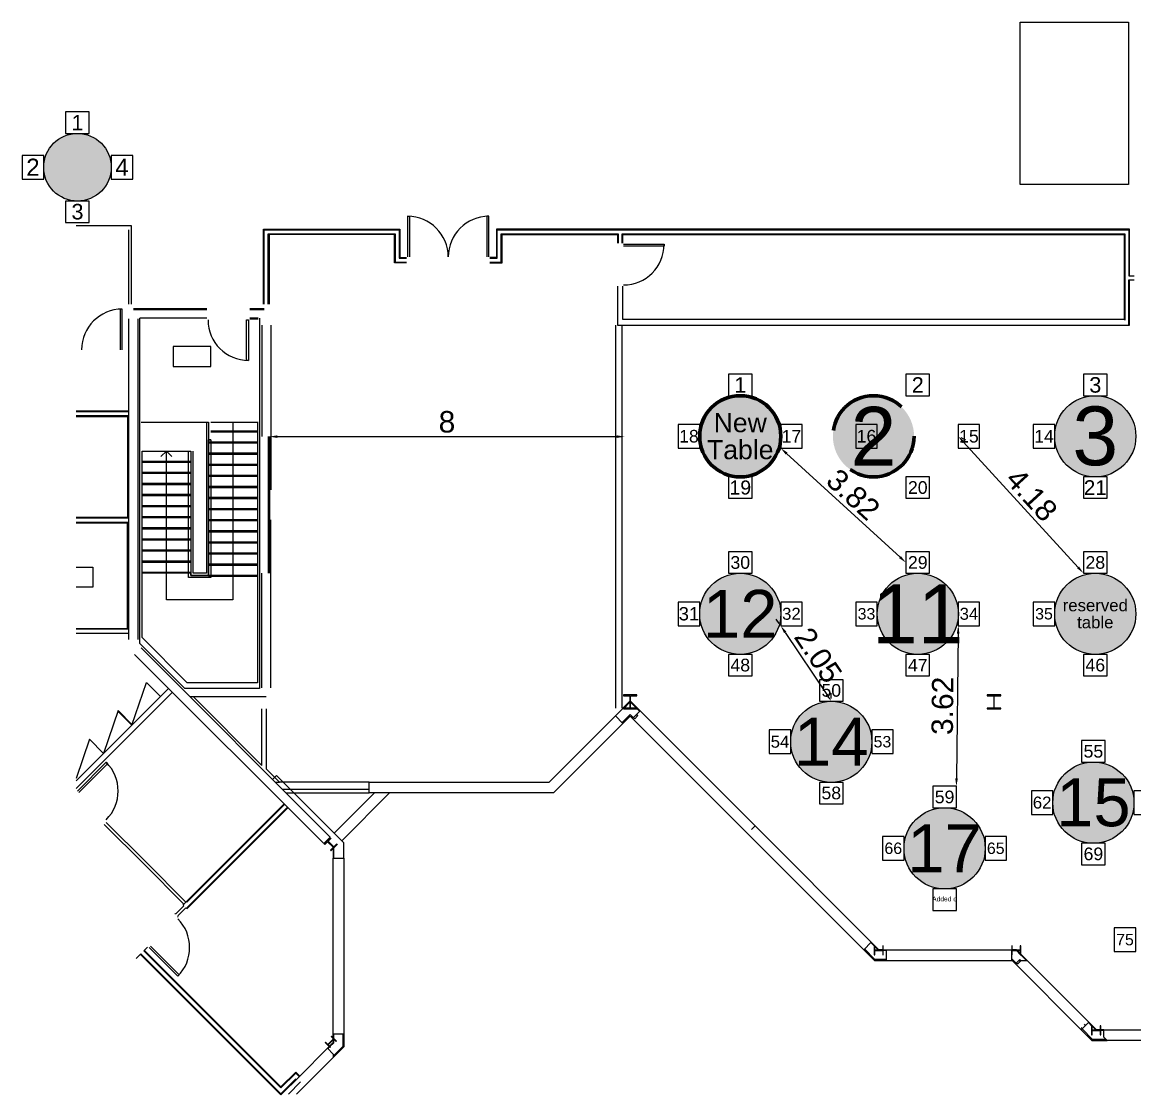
# Model space of a CAD drawing. Header units: metres. Extents: x -13.7 to 31.8, y -8.9 to 15.3.
# Drawn here: x -13.7 to 11.37, y -8.85 to 15.31 of the extents above; entities that cross this region are included whole.
import ezdxf

# ---------------------------------------------------------------- set-up
doc = ezdxf.new("R2010")
doc.units = ezdxf.units.M
doc.header["$MEASUREMENT"] = 0
doc.linetypes.add('USI_Dash', pattern=[3, 2, -1])
for name, color, linetype in [('[labels]', 7, 'Continuous'), ('airwalls', 7, 'Continuous'), ('Layer 1', 7, 'Continuous'), ('text', 7, 'Continuous')]:
    doc.layers.add(name, color=color, linetype=linetype)
doc.styles.add('Arial', font='Arial.ttf')
doc.dimstyles.new('USI', dxfattribs={"dimtxt": 0.483212, "dimasz": 0.18, "dimexe": 0.18, "dimexo": 0.0625, "dimgap": 0.09, "dimtad": 1, "dimtoh": 1, "dimzin": 0, "dimdsep": 46, "dimtxsty": 'Arial', "dimcen": 0.09, "dimclrd": 1, "dimadec": 0, "dimazin": 0, "dimtfac": 1, "dimtdec": 4, "dimtix": 1, "dimtofl": 0, "dimtmove": 0, "dimatfit": 3, "dimfxl": 1, "dimtolj": 1, "dimtzin": 0, "dimarcsym": 1})

# ---------------------------------------------------------------- blocks, each defined once
blk = doc.blocks.new('*D0')
at = {"color": 0, "linetype": 'ByBlock', "lineweight": -2}
for p, q in [((3.392, 5.715), (3.392, 5.715)), ((6.214, 3.138), (6.214, 3.138))]:
    blk.add_line(p, q, dxfattribs=at)
at = {"color": 1, "linetype": 'ByBlock', "lineweight": -2}
blk.add_line((3.525, 5.594), (6.081, 3.259), dxfattribs=at)
at = {"color": 1}
for points in [[(3.392, 5.715), (3.545, 5.616), (3.504, 5.572)], [(6.214, 3.138), (6.06, 3.237), (6.101, 3.281)]]:
    blk.add_solid(points, dxfattribs=at)
at = {"layer": 'DEFPOINTS', "color": 7}
for p in [(3.392, 5.715), (3.392, 5.715), (6.214, 3.138)]:
    blk.add_point(p, dxfattribs=at)
at = {"color": 18, "true_color": 0x000000, "insert": (5.026, 4.671), "char_height": 0.4832, "attachment_point": 5, "rotation": 317.5927, "style": 'Arial'}
blk.add_mtext('\\A1;3.82', dxfattribs=at)
blk = doc.blocks.new('*D1')
at = {"color": 0, "linetype": 'ByBlock', "lineweight": -2}
for p, q in [((7.448, 5.954), (7.553, 5.902)), ((10.214, 2.897), (10.214, 2.897))]:
    blk.add_line(p, q, dxfattribs=at)
at = {"color": 1, "linetype": 'ByBlock', "lineweight": -2}
blk.add_line((7.513, 5.849), (10.092, 3.029), dxfattribs=at)
at = {"color": 1}
for points in [[(7.392, 5.982), (7.535, 5.87), (7.491, 5.829)], [(10.214, 2.897), (10.07, 3.009), (10.114, 3.05)]]:
    blk.add_solid(points, dxfattribs=at)
at = {"layer": 'DEFPOINTS', "color": 7}
for p in [(7.392, 5.982), (7.392, 5.982), (10.214, 2.897)]:
    blk.add_point(p, dxfattribs=at)
at = {"color": 18, "true_color": 0x000000, "insert": (9.047, 4.663), "char_height": 0.4832, "attachment_point": 5, "rotation": 312.4441, "style": 'Arial'}
blk.add_mtext('\\A1;4.18', dxfattribs=at)
blk = doc.blocks.new('*D6')
at = {"color": 0, "linetype": 'ByBlock', "lineweight": -2}
for p, q in [((3.357, 1.768), (3.292, 1.865)), ((4.531, 0.077), (4.531, 0.195))]:
    blk.add_line(p, q, dxfattribs=at)
at = {"color": 1, "linetype": 'ByBlock', "lineweight": -2}
blk.add_line((3.492, 1.566), (4.431, 0.164), dxfattribs=at)
at = {"color": 1}
for points in [[(3.392, 1.716), (3.517, 1.583), (3.467, 1.549)], [(4.531, 0.015), (4.406, 0.148), (4.456, 0.181)]]:
    blk.add_solid(points, dxfattribs=at)
at = {"layer": 'DEFPOINTS', "color": 7}
for p in [(3.392, 1.716), (3.392, 1.716), (4.531, 0.015)]:
    blk.add_point(p, dxfattribs=at)
at = {"color": 18, "true_color": 0x000000, "insert": (4.237, 1.05), "char_height": 0.4832, "attachment_point": 5, "rotation": 303.8313, "style": 'Arial'}
blk.add_mtext('\\A1;2.05', dxfattribs=at)
blk = doc.blocks.new('*D7')
at = {"color": 1, "linetype": 'ByBlock', "lineweight": -2}
blk.add_line((7.39, 1.536), (7.353, -1.723), dxfattribs=at)
at = {"color": 0, "linetype": 'ByBlock', "lineweight": -2}
for p, q in [((7.392, 1.653), (7.392, 1.535)), ((7.351, -1.903), (7.351, -1.903))]:
    blk.add_line(p, q, dxfattribs=at)
at = {"color": 1}
for points in [[(7.392, 1.715), (7.42, 1.535), (7.36, 1.536)], [(7.351, -1.903), (7.323, -1.723), (7.383, -1.723)]]:
    blk.add_solid(points, dxfattribs=at)
at = {"layer": 'DEFPOINTS', "color": 7}
for p in [(7.392, 1.715), (7.392, 1.715), (7.351, -1.903)]:
    blk.add_point(p, dxfattribs=at)
at = {"color": 18, "true_color": 0x000000, "insert": (7.04, -0.09), "char_height": 0.4832, "attachment_point": 5, "rotation": 89.3588, "style": 'Arial'}
blk.add_mtext('\\A1;3.62', dxfattribs=at)
blk = doc.blocks.new('*D11')
at = {"color": 0, "linetype": 'ByBlock', "lineweight": -2}
for p, q in [((-8.128, 5.9743), (-8.128, 5.9743)), ((-0.128, 5.9743), (-0.128, 5.9743))]:
    blk.add_line(p, q, dxfattribs=at)
at = {"color": 1, "linetype": 'ByBlock', "lineweight": -2}
blk.add_line((-7.948, 5.9743), (-0.308, 5.9743), dxfattribs=at)
at = {"color": 1}
for points in [[(-8.128, 5.9743), (-7.948, 6.0043), (-7.948, 5.9443)], [(-0.128, 5.9743), (-0.308, 5.9443), (-0.308, 6.0043)]]:
    blk.add_solid(points, dxfattribs=at)
at = {"layer": 'DEFPOINTS', "color": 7}
for p in [(-8.128, 5.9743), (-8.128, 5.9743), (-0.128, 5.9743)]:
    blk.add_point(p, dxfattribs=at)
at = {"color": 18, "true_color": 0x000000, "insert": (-4.128, 6.305906), "char_height": 0.483212, "attachment_point": 5, "style": 'Arial'}
blk.add_mtext('\\A1;8', dxfattribs=at)

msp = doc.modelspace()

# ---------------------------------------------------------------- hatches: boundary and pattern name
at = {"layer": 'Layer 1', "lineweight": 0, "true_color": 0xd5a6bd, "transparency": 33554687}
h = msp.add_hatch(color=9, dxfattribs=at)
edge = h.paths.add_edge_path(flags=0)
edge.add_ellipse((-12.4539, 12.0435), major_axis=(0.762, 0), ratio=1, start_angle=0.00573, end_angle=360, ccw=False)
edge.add_line((-11.6919, 12.0434), (-11.6919, 12.0435))
at = {"layer": 'Layer 1', "lineweight": 0, "transparency": 33554687}
h = msp.add_hatch(color=1, dxfattribs=at)
edge = h.paths.add_edge_path(flags=0)
edge.add_ellipse((2.4804, 5.9822), major_axis=(0, -0.9144), ratio=1, start_angle=0.00573, end_angle=360, ccw=False)
edge.add_line((2.4803, 5.0678), (2.4804, 5.0678))
at = {"layer": 'Layer 1', "lineweight": 0, "true_color": 0xffe599, "transparency": 33554687}
h = msp.add_hatch(color=41, dxfattribs=at)
edge = h.paths.add_edge_path(flags=0)
edge.add_ellipse((5.4825, 5.9822), major_axis=(0.9144, 0), ratio=1, start_angle=0.00573, end_angle=360, ccw=False)
edge.add_line((6.3969, 5.9821), (6.3969, 5.9822))
h = msp.add_hatch(color=41, dxfattribs=at)
edge = h.paths.add_edge_path(flags=0)
edge.add_ellipse((10.4804, 5.9822), major_axis=(0.9144, 0), ratio=1, start_angle=0.00573, end_angle=360, ccw=False)
edge.add_line((11.3948, 5.9821), (11.3948, 5.9822))
h = msp.add_hatch(color=41, dxfattribs=at)
edge = h.paths.add_edge_path(flags=0)
edge.add_ellipse((2.4804, 1.9822), major_axis=(0.9144, 0), ratio=1, start_angle=0.00573, end_angle=360, ccw=False)
edge.add_line((3.3948, 1.9821), (3.3948, 1.9822))
h = msp.add_hatch(color=41, dxfattribs=at)
edge = h.paths.add_edge_path(flags=0)
edge.add_ellipse((6.4804, 1.9822), major_axis=(0.9144, 0), ratio=1, start_angle=0.00573, end_angle=360, ccw=False)
edge.add_line((7.3948, 1.9821), (7.3948, 1.9822))
at = {"layer": 'Layer 1', "lineweight": 0, "transparency": 33554687}
h = msp.add_hatch(color=1, dxfattribs=at)
edge = h.paths.add_edge_path(flags=0)
edge.add_ellipse((10.4803, 1.9822), major_axis=(0.9144, 0), ratio=1, start_angle=0.00573, end_angle=360, ccw=False)
edge.add_line((11.3947, 1.9821), (11.3947, 1.9822))
at = {"layer": 'Layer 1', "lineweight": 0, "true_color": 0xffe599, "transparency": 33554687}
h = msp.add_hatch(color=41, dxfattribs=at)
edge = h.paths.add_edge_path(flags=0)
edge.add_ellipse((4.5314, -0.8995), major_axis=(0.9144, 0), ratio=1, start_angle=0.00573, end_angle=360, ccw=False)
edge.add_line((5.4458, -0.8996), (5.4458, -0.8995))
h = msp.add_hatch(color=41, dxfattribs=at)
edge = h.paths.add_edge_path(flags=0)
edge.add_ellipse((10.4376, -2.2713), major_axis=(0.9144, 0), ratio=1, start_angle=0.00573, end_angle=360, ccw=False)
edge.add_line((11.352, -2.2714), (11.352, -2.2713))
h = msp.add_hatch(color=41, dxfattribs=at)
edge = h.paths.add_edge_path(flags=0)
edge.add_ellipse((7.0844, -3.3001), major_axis=(0.9144, 0), ratio=1, start_angle=0.00573, end_angle=360, ccw=False)
edge.add_line((7.9988, -3.3002), (7.9988, -3.3001))

# ---------------------------------------------------------------- linework, layer by layer
at = {"layer": 'airwalls', "color": 18, "lineweight": 25, "true_color": 0x000000}
for points in [[(-5.015, 10.9392), (-5.015, 10.0242)], [(-5.015, 10.9392), (-4.97, 10.9392), (-4.97, 10.0242)], [(-3.185, 10.0242), (-3.185, 10.9392), (-3.23, 10.9392), (-3.23, 10.0242)], [(-11.24, 8.956), (-11.24, 10.72), (-12.4844, 10.72)], [(-11.3045, 10.6335), (-11.3045, 8.956)], [(-8.262, 8.956), (-8.262, 10.652), (-5.188, 10.652), (-5.188, 10.0115), (-5.04, 10.0115)], [(-8.246, 8.956), (-8.246, 10.636), (-5.204, 10.636), (-5.204, 9.9955), (-5.04, 9.9955)], [(-8.154, 8.956), (-8.154, 10.544), (-5.296, 10.544), (-5.296, 9.9035), (-5.04, 9.9035)], [(11.252, 9.6118), (11.252, 10.652), (-3.012, 10.652), (-3.012, 10.0115), (-3.16, 10.0115)], [(-3.16, 9.9955), (-2.996, 9.9955), (-2.996, 10.636), (11.236, 10.636), (11.236, 9.5958), (11.36, 9.5958)], [(-3.16, 9.9035), (-2.904, 9.9035), (-2.904, 10.544), (-0.271, 10.544), (-0.271, 10.332)], [(-0.179, 10.332), (-0.179, 10.544), (11.144, 10.544), (11.144, 8.596), (11.144, 8.6975)], [(-5.04, 9.8875), (-5.312, 9.8875), (-5.312, 10.528), (-8.138, 10.528), (-8.138, 8.956)], [(-3.16, 9.8875), (-2.888, 9.8875), (-2.888, 10.528), (-0.287, 10.528), (-0.287, 10.332)], [(-0.163, 10.332), (-0.163, 10.528), (11.128, 10.528), (11.128, 8.612)], [(-0.1503, 10.307), (0.7647, 10.307), (0.7647, 10.262), (-0.1503, 10.262)], [(-0.287, 9.367), (-0.287, 8.4879), (11.252, 8.4879), (11.252, 9.4877)], [(11.128, 8.6975), (11.128, 8.612), (-0.163, 8.612), (-0.163, 9.367)], [(11.236, 8.6974), (11.236, 8.5039), (11.236, 9.5037), (11.36, 9.5037)], [(-11.492, 8.8477), (-11.492, 7.9327)], [(-11.447, 7.9327), (-11.447, 8.8477)], [(-11.1945, 8.859), (-9.5374, 8.859)], [(-11.1945, 8.84), (-9.5375, 8.84)], [(-8.5725, 8.859), (-8.246, 8.859)], [(-8.5725, 8.84), (-8.246, 8.84)], [(-11.3045, 8.631), (-11.3045, 1.402)], [(-11.0955, 8.631), (-11.0955, 1.402)], [(-8.35, 8.644), (-8.35, 0.3), (-10.0379, 0.3), (-11.05, 1.3121), (-11.05, 8.644)], [(-11.0475, 8.65), (-9.5375, 8.65)], [(-8.5725, 8.65), (-8.382, 8.65)], [(-8.5725, 8.631), (-8.382, 8.631)], [(11.252, 8.488), (11.252, 8.6975)], [(-8.3025, 8.4858), (-8.3025, 5.9743)], [(-8.0975, 8.4858), (-8.0975, 4.7743)], [(-0.3257, -0.139), (-0.3257, 8.4875)], [(-0.1803, -0.139), (-0.1803, 8.4875)], [(-12.4844, 6.558), (-11.3045, 6.558)], [(-11.3045, 6.5508), (-12.4844, 6.5508)], [(-11.3045, 6.5348), (-12.4844, 6.5348)], [(-11.327, 6.5508), (-11.327, 6.558)], [(-11.3045, 6.4428), (-12.4844, 6.4428)], [(-12.4844, 6.4268), (-11.327, 6.4268), (-11.327, 6.4428)], [(-11.327, 6.4268), (-11.327, 4.1513)], [(-11.314, 4.1353), (-11.314, 6.4428)], [(-11.018, 6.3), (-9.4996, 6.3)], [(-8.95, 6.3), (-8.95, 6.1), (-8.95, 5.85), (-8.95, 5.6), (-8.95, 5.35), (-8.95, 5.1), (-8.95, 4.85), (-8.95, 4.6), (-8.95, 4.35), (-8.95, 4.1), (-8.95, 3.85), (-8.95, 3.6), (-8.95, 3.35), (-8.95, 3.1), (-8.95, 2.85), (-8.95, 2.3), (-10.45, 2.3), (-10.45, 2.9), (-10.45, 3.15), (-10.45, 3.4), (-10.45, 3.65), (-10.45, 3.9), (-10.45, 4.15), (-10.45, 4.4), (-10.45, 4.65), (-10.45, 4.9), (-10.45, 5.15), (-10.45, 5.4), (-10.45, 5.65)], [(-9.55, 6.3), (-9.55, 2.9)], [(-9.5, 6.3), (-9.5, 6.1), (-9.5, 5.85)], [(-9.4496, 6.3), (-8.382, 6.3)], [(-8.4, 6.3), (-8.4, 6.1), (-9.4496, 6.1)], [(-8.4, 6.1), (-8.4, 5.85), (-9.5, 5.85), (-9.5, 5.6), (-9.5, 5.35), (-9.5, 5.1), (-9.5, 4.85), (-9.5, 4.6), (-9.5, 4.35), (-9.5, 4.1), (-9.5, 3.85), (-9.5, 3.6), (-9.5, 3.35), (-9.5, 3.1), (-9.5, 2.9), (-9.5, 2.85)], [(-8.4, 6.075), (-9.4496, 6.075)], [(-9.4496, 5.8989), (-9.4996, 5.8989), (-9.4496, 5.8989), (-9.4496, 2.85), (-9.4496, 2.7996), (-9.5746, 2.7996), (-9.8254, 2.7996), (-9.9504, 2.7996), (-9.9504, 2.9246), (-9.9504, 5.65), (-9.9004, 5.65), (-9.9004, 2.9246), (-9.9004, 2.8496), (-9.8254, 2.8496), (-9.5746, 2.8496), (-9.4996, 2.8496), (-9.4996, 2.85), (-9.4996, 5.8989)], [(-8.4, 5.85), (-8.4, 5.6), (-9.5, 5.6)], [(-8.4, 5.825), (-9.5, 5.825)], [(-8.16, 5.9743), (-8.16, 2.9)], [(-8.141, 5.9743), (-8.141, 2.9)], [(-8.128, 5.9743), (-8.128, 2.9)], [(-11, 5.4), (-11, 5.65), (-9.9, 5.65)], [(-10.325, 5.525), (-10.45, 5.65), (-10.575, 5.525)], [(-9.85, 2.9), (-9.85, 5.65)], [(-8.4, 5.6), (-8.4, 5.35), (-9.5, 5.35)], [(-8.4, 5.575), (-9.5, 5.575)], [(-11, 5.425), (-9.9, 5.425)], [(-11, 5.15), (-11, 5.4), (-9.9, 5.4)], [(-8.4, 5.35), (-8.4, 5.1), (-9.5, 5.1)], [(-8.4, 5.325), (-9.5, 5.325)], [(-11, 5.175), (-9.9, 5.175)], [(-11, 4.9), (-11, 5.15), (-9.9, 5.15)], [(-8.4, 5.1), (-8.4, 4.85), (-9.5, 4.85)], [(-8.4, 5.075), (-9.5, 5.075)], [(-11, 4.925), (-9.9, 4.925)], [(-11, 4.65), (-11, 4.9), (-9.9, 4.9)], [(-8.4, 4.85), (-8.4, 4.6), (-9.5, 4.6)], [(-8.4, 4.825), (-9.5, 4.825)], [(-11, 4.675), (-9.9, 4.675)], [(-11, 4.4), (-11, 4.65), (-9.9, 4.65)], [(-8.4, 4.6), (-8.4, 4.35), (-9.5, 4.35)], [(-8.4, 4.575), (-9.5, 4.575)], [(-11, 4.425), (-9.9, 4.425)], [(-11, 4.15), (-11, 4.4), (-9.9, 4.4)], [(-8.4, 4.35), (-8.4, 4.1), (-9.5, 4.1)], [(-8.4, 4.325), (-9.5, 4.325)], [(-11.327, 4.1352), (-11.327, 4.1512), (-12.4844, 4.1512)], [(-11.3045, 4.1352), (-12.4844, 4.1352)], [(-11.3045, 4.0432), (-12.4844, 4.0432)], [(-12.4844, 1.6512), (-11.327, 1.6512), (-11.327, 4.0272), (-11.327, 4.0432)], [(-11.327, 4.0272), (-12.4844, 4.0272)], [(-11.314, 1.6352), (-11.314, 4.0432)], [(-11, 4.175), (-9.9, 4.175)], [(-11, 3.9), (-11, 4.15), (-9.9, 4.15)], [(-8.4, 4.1), (-8.4, 3.85), (-9.5, 3.85)], [(-8.4, 4.075), (-9.5, 4.075)], [(-8.0975, 0.3135), (-8.0975, 4.1)], [(-11, 3.925), (-9.9, 3.925)], [(-11, 3.65), (-11, 3.9), (-9.9, 3.9)], [(-8.4, 3.85), (-8.4, 3.6), (-9.5, 3.6)], [(-8.4, 3.825), (-9.5, 3.825)], [(-11, 3.675), (-9.9, 3.675)], [(-11, 3.4), (-11, 3.65), (-9.9, 3.65)], [(-8.4, 3.6), (-8.4, 3.35), (-9.5, 3.35)], [(-8.4, 3.575), (-9.5, 3.575)], [(-11, 3.425), (-9.9, 3.425)], [(-11, 3.15), (-11, 3.4), (-9.9, 3.4)], [(-8.4, 3.35), (-8.4, 3.1), (-9.5, 3.1)], [(-8.4, 3.325), (-9.5, 3.325)], [(-12.4844, 3.032), (-12.1094, 3.032), (-12.1094, 2.582), (-12.4844, 2.582)], [(-11, 3.175), (-9.9, 3.175)], [(-8.4, 3.1), (-8.4, 2.85), (-9.5, 2.85), (-9.9, 2.85), (-9.9, 2.9)], [(-8.4, 3.075), (-9.5, 3.075)], [(-11, 2.925), (-9.9, 2.925)], [(-8.4, 2.85), (-8.4, 2.8475), (-8.4, 0.432), (-9.9832, 0.432), (-11, 1.4488), (-11, 2.6525), (-11, 2.9)], [(-9.55, 2.9), (-9.85, 2.9)], [(-8.4, 2.825), (-9.5, 2.825)], [(-8.3025, 0.3135), (-8.3025, 2.9)], [(-11.3045, 1.6352), (-12.4844, 1.6352)], [(-11.3045, 1.5432), (-12.4844, 1.5432)], [(-11.1664, 1.0686), (-6.9047, -3.1931), (-6.7569, -3.0453), (-11.0186, 1.2164)], [(-12.4844, -1.78), (-10.4011, 0.3033)], [(-11.5482, -0.2074), (-11.23, -0.5256), (-10.9012, 0.4396), (-10.583, 0.1214)], [(-10.3134, 0.2156), (-12.4844, -1.9554)], [(-8.2054, 0.11), (-9.9122, 0.11)], [(-9.8429, 0.11), (-8.301, -1.4319), (-8.301, -0.156)], [(-0.0054, 0.0124), (-0.3325, -0.3147), (-0.1621, -0.4851), (0.0003, -0.3227), (0.0538, -0.3761), (5.2623, -5.5847)], [(0.0538, -0.3762), (0.2242, -0.2058), (0.0055, 0.0129)], [(-11.2194, -0.515), (-11.5376, -0.1968), (-11.8664, -1.162)], [(-7.9932, -1.809), (-7.9013, -1.809), (-8.193, -1.5173), (-8.193, -0.156)], [(-0.1384, -0.139), (-0.0054, -0.006)], [(0.1391, -0.139), (0.0055, -0.0054)], [(0.215, -0.215), (0.1525, -0.1525)], [(0.2242, -0.2058), (2.815, -2.7966)], [(-5.8778, -1.809), (-1.8268, -1.809), (-0.3326, -0.3147)], [(-0.1622, -0.4851), (-1.727, -2.05), (-5.8778, -2.05)], [(-0.1798, -0.4675), (0.0003, -0.2874), (0.0714, -0.3585)], [(-12.1846, -0.8438), (-11.8664, -1.162), (-12.1846, -0.8438), (-12.4844, -1.7239)], [(-12.4539, -2.0086), (-11.8069, -1.3616), (-11.7751, -1.3934), (-12.4221, -2.0404)], [(-6.4502, -3.5188), (-6.4502, -3.1774), (-7.9693, -1.6583), (-8.0566, -1.7456)], [(-7.7522, -2.05), (-5.8778, -2.05), (-5.8778, -1.809), (-7.9013, -1.809)], [(-5.8778, -1.974), (-7.8282, -1.974)], [(-6.6692, -2.9583), (-5.7609, -2.05)], [(-5.42, -2.05), (-6.4988, -3.1288)], [(-7.7999, -2.2979), (-10.0789, -4.5769)], [(-10.0025, -4.5005), (-9.9912, -4.5118), (-7.7885, -2.3092)], [(-10.0025, -4.6533), (-7.7235, -2.3743)], [(-7.7122, -2.3856), (-9.9912, -4.6646)], [(-11.8071, -2.7158), (-10.9098, -3.6131), (-10.0125, -4.5104)], [(-11.8523, -2.7611), (-10.955, -3.6584), (-10.0577, -4.5557)], [(2.7373, -2.8743), (2.815, -2.7966), (5.4327, -5.4143), (5.2623, -5.5847), (5.5056, -5.828), (5.775, -5.828), (5.775, -5.587)], [(-6.7498, -3.0566), (-6.8944, -3.2012), (-6.8821, -3.2135), (-6.8129, -3.1443), (-6.6847, -3.2724), (-6.754, -3.3416), (-6.7417, -3.3539), (-6.5971, -3.2093)], [(-6.84, -3.1284), (-6.8308, -3.1376)], [(-6.8216, -3.1284), (-6.8308, -3.1192)], [(-6.8185, -3.1499), (-6.6912, -3.2772), (-6.6912, -3.2789)], [(-6.6094, -3.197), (-6.6776, -3.2652), (-6.8057, -3.1371), (-6.7375, -3.0689)], [(-6.6912, -3.3035), (-6.6912, -3.5188), (-6.4502, -3.5188), (-6.4502, -7.4889), (-6.6912, -7.4889), (-6.6912, -3.5188)], [(-6.6782, -3.5188), (-6.6782, -3.2905)], [(-10.2376, -4.7781), (-10.0576, -4.5981)], [(-10.1924, -4.8234), (-10.0124, -4.6434)], [(-10.0676, -4.5882), (-10.0563, -4.5769), (-10.0676, -4.5656)], [(-10.262, -4.7827), (-10.2475, -4.7682)], [(-10.197, -4.8477), (-10.1825, -4.8332)], [(-10.8414, -5.5327), (-10.1944, -6.1797), (-10.1626, -6.1479), (-10.8096, -5.5009)], [(5.4985, -5.4985), (5.4985, -5.7015), (5.5095, -5.7015), (5.5095, -5.6036), (5.6905, -5.6036), (5.6905, -5.7015), (5.7015, -5.7015), (5.7015, -5.4985), (5.6905, -5.4985), (5.6905, -5.5964), (5.5095, -5.5964), (5.5095, -5.4985), (5.4985, -5.4985), (5.4235, -5.4235)], [(5.6905, -5.587), (5.6054, -5.587), (5.4327, -5.4143)], [(5.5964, -5.5964), (5.5095, -5.5095)], [(8.8015, -5.7015), (8.8015, -5.4985), (8.7905, -5.4985), (8.7905, -5.5964), (8.6095, -5.5964), (8.6095, -5.4985), (8.5985, -5.4985), (8.5985, -5.7015), (8.6095, -5.7015), (8.6095, -5.6036), (8.7905, -5.6036), (8.7905, -5.7015), (8.8015, -5.7015), (8.928, -5.828)], [(-11.1294, -5.7802), (-11.0232, -5.674), (-7.8688, -8.8284), (-7.5343, -8.494), (-7.523, -8.5053)], [(-10.9355, -5.6089), (-7.8688, -8.6756), (-7.5344, -8.3412), (-7.4467, -8.4289), (-7.8688, -8.851), (-11.0232, -5.6966)], [(-10.8794, -5.5301), (-10.9582, -5.6089), (-7.8689, -8.6983), (-7.5344, -8.3639), (-7.458, -8.4402)], [(5.775, -5.803), (5.5159, -5.803), (5.28, -5.5671)], [(5.7015, -5.587), (5.775, -5.587), (8.591, -5.587), (8.591, -5.828), (8.6056, -5.828), (8.6802, -5.9026), (8.7548, -5.828), (8.9464, -5.828)], [(5.775, -5.6), (5.7015, -5.6)], [(8.7148, -5.5964), (8.7054, -5.587), (8.6095, -5.587)], [(8.7036, -5.6036), (8.7905, -5.6905)], [(8.7905, -5.6721), (8.722, -5.6036)], [(8.8015, -5.6831), (8.9464, -5.828), (10.3355, -7.2171), (10.1651, -7.3876), (10.4056, -7.628), (10.7464, -7.628), (10.675, -7.5566), (10.675, -7.387), (13.925, -7.387)], [(5.775, -5.828), (8.591, -5.828)], [(8.6979, -5.885), (8.6159, -5.803), (8.591, -5.803)], [(8.6802, -5.9026), (10.1651, -7.3875)], [(10.1651, -7.3338), (10.192, -7.3607), (10.2627, -7.29), (10.2358, -7.2631)], [(10.3985, -7.2985), (10.3985, -7.5015), (10.4095, -7.5015), (10.4095, -7.4036), (10.5905, -7.4036), (10.5905, -7.5015), (10.6015, -7.5015), (10.6015, -7.2985), (10.5905, -7.2985), (10.5905, -7.3963), (10.4095, -7.3963), (10.4095, -7.2985), (10.3985, -7.2985), (10.3263, -7.2263)], [(10.5905, -7.387), (10.5053, -7.387), (10.3355, -7.2172)], [(-6.4502, -7.4889), (-6.4502, -7.7732), (-6.6912, -8.0142), (-7.5169, -8.8399)], [(-6.6912, -7.5714), (-6.6912, -7.4889)], [(-6.4752, -7.4889), (-6.4752, -7.7629), (-6.6912, -7.9789)], [(-6.6782, -7.5844), (-6.6782, -7.4889)], [(10.7214, -7.603), (10.4697, -7.603), (10.4159, -7.603), (10.1828, -7.3699)], [(10.4964, -7.3964), (10.4095, -7.3095)], [(10.675, -7.387), (10.6015, -7.387)], [(10.675, -7.4), (10.6015, -7.4)], [(-6.7824, -7.7646), (-6.8217, -7.8039), (-6.6912, -7.9344), (-6.6912, -8.0143)], [(-6.6912, -7.6099), (-6.6912, -7.6734), (-6.7751, -7.7573)], [(-6.7659, -7.7665), (-6.6782, -7.6787), (-6.6782, -7.5986)], [(-6.6912, -7.6011), (-6.6912, -7.5859)], [(13.8536, -7.628), (10.7464, -7.628)], [(-7.4467, -8.4289), (-6.8217, -7.8039)], [(-6.8125, -7.813), (-6.7732, -7.7737)], [(-7.7028, -8.8399), (-7.4265, -8.5636)]]:
    msp.add_lwpolyline(points, dxfattribs=at)
for points in [[(-8.5975, 8.6053), (-8.5975, 7.6903), (-8.6425, 7.6903), (-8.6425, 8.6053)], [(-9.9, 2.9), (-11, 2.9), (-11, 3.15), (-9.9, 3.15)], [(0.1525, -0.156), (0.1525, -0.139), (0.0054, -0.139), (0.0055, 0.139), (0.1525, 0.139), (0.1525, 0.156), (-0.1525, 0.156), (-0.1525, 0.139), (-0.0054, 0.139), (-0.0055, -0.139), (-0.1525, -0.139), (-0.1525, -0.156)], [(8.3525, -0.156), (8.3525, -0.139), (8.2054, -0.139), (8.2054, 0.139), (8.3525, 0.139), (8.3525, 0.156), (8.0475, 0.156), (8.0475, 0.139), (8.1945, 0.139), (8.1945, -0.139), (8.0475, -0.139), (8.0475, -0.156)], [(0.1026, -0.3811), (0.1733, -0.3104), (0.1464, -0.2835), (0.0757, -0.3542)], [(8.734, -5.9027), (8.8047, -5.832), (8.7778, -5.8051), (8.7071, -5.8758)], [(-6.7579, -7.7889), (-6.7507, -7.7817), (-6.8069, -7.7256), (-6.6791, -7.5978), (-6.623, -7.654), (-6.6158, -7.6468), (-6.7325, -7.5301), (-6.7397, -7.5373), (-6.6835, -7.5934), (-6.8113, -7.7212), (-6.8674, -7.665), (-6.8746, -7.6722)]]:
    msp.add_lwpolyline(points, close=True, dxfattribs=at)
for centre, start, end in [((-5.015, 10.0242), 0, 90), ((-3.185, 10.0242), 90, 180), ((-0.1503, 10.307), -90, 0), ((-11.447, 7.9327), 90, -180), ((-8.5975, 8.6053), 180, -90), ((-12.4539, -2.0086), -45, 45), ((-10.8414, -5.5327), -45, 45)]:
    msp.add_arc(centre, 0.915, start, end, dxfattribs=at)
at = {"layer": 'Layer 1', "color": 18, "lineweight": 25, "true_color": 0x000000}
for points in [[(8.7907, 15.3096), (11.2291, 15.3096), (11.2291, 11.652), (8.7907, 11.652)], [(-12.7206, 13.2881), (-12.7206, 12.8055), (-12.1872, 12.8055), (-12.1872, 13.2881)], [(-13.6985, 11.7768), (-13.2159, 11.7768), (-13.2159, 12.3102), (-13.6985, 12.3102)], [(-11.6919, 11.7768), (-11.2093, 11.7768), (-11.2093, 12.3102), (-11.6919, 12.3102)], [(-12.7206, 11.2815), (-12.7206, 10.7989), (-12.1872, 10.7989), (-12.1872, 11.2815)], [(2.747, 6.8965), (2.747, 7.3791), (2.2136, 7.3791), (2.2136, 6.8965)], [(6.7471, 6.8966), (6.7471, 7.3792), (6.2137, 7.3792), (6.2137, 6.8966)], [(10.2137, 7.3792), (10.2137, 6.8966), (10.7471, 6.8966), (10.7471, 7.3792)], [(1.0834, 5.7154), (1.566, 5.7154), (1.566, 6.2488), (1.0834, 6.2488)], [(3.8742, 6.2488), (3.3916, 6.2488), (3.3916, 5.7154), (3.8742, 5.7154)], [(5.0833, 5.7155), (5.5659, 5.7155), (5.5659, 6.2489), (5.0833, 6.2489)], [(7.8743, 6.2489), (7.3917, 6.2489), (7.3917, 5.7155), (7.8743, 5.7155)], [(9.0834, 5.7154), (9.566, 5.7154), (9.566, 6.2488), (9.0834, 6.2488)], [(2.7471, 4.5853), (2.7471, 5.0679), (2.2137, 5.0679), (2.2137, 4.5853)], [(6.747, 4.5851), (6.747, 5.0677), (6.2136, 5.0677), (6.2136, 4.5851)], [(10.7471, 4.5852), (10.7471, 5.0678), (10.2137, 5.0678), (10.2137, 4.5852)], [(2.2137, 3.3792), (2.2137, 2.8966), (2.7471, 2.8966), (2.7471, 3.3792)], [(6.2136, 3.3792), (6.2136, 2.8966), (6.747, 2.8966), (6.747, 3.3792)], [(10.2136, 3.3792), (10.2136, 2.8966), (10.747, 2.8966), (10.747, 3.3792)], [(1.0834, 1.7155), (1.566, 1.7155), (1.566, 2.2489), (1.0834, 2.2489)], [(3.8742, 2.2489), (3.3916, 2.2489), (3.3916, 1.7155), (3.8742, 1.7155)], [(5.0833, 1.7155), (5.5659, 1.7155), (5.5659, 2.2489), (5.0833, 2.2489)], [(7.8742, 2.2489), (7.3916, 2.2489), (7.3916, 1.7155), (7.8742, 1.7155)], [(9.0833, 1.7155), (9.5659, 1.7155), (9.5659, 2.2489), (9.0833, 2.2489)], [(2.7471, 0.5852), (2.7471, 1.0678), (2.2137, 1.0678), (2.2137, 0.5852)], [(6.747, 0.5852), (6.747, 1.0678), (6.2136, 1.0678), (6.2136, 0.5852)], [(10.747, 0.5852), (10.747, 1.0678), (10.2136, 1.0678), (10.2136, 0.5852)], [(4.2647, 0.4975), (4.2647, 0.0149), (4.7981, 0.0149), (4.7981, 0.4975)], [(3.1344, -1.1662), (3.617, -1.1662), (3.617, -0.6328), (3.1344, -0.6328)], [(5.9253, -0.6328), (5.4427, -0.6328), (5.4427, -1.1662), (5.9253, -1.1662)], [(10.1709, -0.8743), (10.1709, -1.3569), (10.7043, -1.3569), (10.7043, -0.8743)], [(4.7981, -2.2965), (4.7981, -1.8139), (4.2647, -1.8139), (4.2647, -2.2965)], [(6.8177, -1.9031), (6.8177, -2.3857), (7.3511, -2.3857), (7.3511, -1.9031)], [(9.0407, -2.538), (9.5233, -2.538), (9.5233, -2.0046), (9.0407, -2.0046)], [(11.8315, -2.0046), (11.3489, -2.0046), (11.3489, -2.538), (11.8315, -2.538)], [(5.6874, -3.5668), (6.17, -3.5668), (6.17, -3.0334), (5.6874, -3.0334)], [(8.4783, -3.0334), (7.9957, -3.0334), (7.9957, -3.5668), (8.4783, -3.5668)], [(10.7043, -3.6683), (10.7043, -3.1857), (10.1709, -3.1857), (10.1709, -3.6683)], [(7.3511, -4.6971), (7.3511, -4.2145), (6.8177, -4.2145), (6.8177, -4.6971)], [(10.9078, -5.6245), (11.3904, -5.6245), (11.3904, -5.0911), (10.9078, -5.0911)]]:
    msp.add_lwpolyline(points, close=True, dxfattribs=at)
at = {"layer": 'Layer 1', "color": 18, "lineweight": 100, "true_color": 0x000000}
msp.add_circle((2.4804, 5.9822), 0.9144, dxfattribs=at)
at = {"layer": 'Layer 1', "color": 18, "linetype": 'USI_Dash', "lineweight": 80, "true_color": 0x000000}
msp.add_circle((5.4825, 5.9822), 0.9144, dxfattribs=at)
at = {"layer": 'Layer 1', "color": 18, "lineweight": 25, "true_color": 0x000000}
for centre in [(10.4804, 5.9822), (2.4804, 1.9822), (6.4804, 1.9822), (10.4803, 1.9822), (4.5314, -0.8995), (10.4376, -2.2713), (7.0844, -3.3001)]:
    msp.add_circle(centre, 0.9144, dxfattribs=at)
msp.add_ellipse((-12.4539, 12.0435), major_axis=(0.762, 0), ratio=1, dxfattribs=at)
at = {"layer": 'text', "color": 18, "lineweight": 25, "true_color": 0x000000}
msp.add_lwpolyline([(-9.4497, 7.5552), (-9.4497, 8.0052), (-10.2997, 8.0052), (-10.2997, 7.5552)], close=True, dxfattribs=at)

# ---------------------------------------------------------------- texts
at = {"layer": '[labels]', "color": 18, "true_color": 0x000000, "attachment_point": 5, "line_spacing_factor": 0.85, "style": 'Arial'}
for s, insert, char_height, width in [('1', (-12.4539, 13.0468), 0.3499, 0.5334), ('2', (-13.4572, 12.0435), 0.3867, 0.4826), ('4', (-11.4506, 12.0435), 0.3867, 0.4826), ('3', (-12.4539, 11.0402), 0.3499, 0.5334), ('1', (2.4803, 7.1378), 0.3499, 0.5334), ('2', (6.4804, 7.1379), 0.3499, 0.5334), ('3', (10.4804, 7.1379), 0.3499, 0.5334), ('2', (5.4825, 5.9822), 1.3259, 1.8288), ('3', (10.4804, 5.9822), 1.3259, 1.8288), ('New Table', (2.4804, 5.9822), 0.42897, 1.8288), ('18', (1.3247, 5.9821), 0.28427, 0.4826), ('17', (3.6329, 5.9821), 0.28427, 0.4826), ('16', (5.3246, 5.9822), 0.28427, 0.4826), ('15', (7.633, 5.9822), 0.28427, 0.4826), ('14', (9.3247, 5.9821), 0.28427, 0.4826), ('19', (2.4804, 4.8266), 0.31577, 0.5334), ('20', (6.4803, 4.8264), 0.28498, 0.5334), ('21', (10.4804, 4.8265), 0.33239, 0.5334), ('30', (2.4804, 3.1379), 0.28498, 0.5334), ('29', (6.4803, 3.1379), 0.28498, 0.5334), ('28', (10.4803, 3.1379), 0.28498, 0.5334), ('12', (2.4804, 1.9822), 1.07994, 1.8288), ('11', (6.4804, 1.9822), 1.32588, 1.8288), ('reserved table', (10.4803, 1.9822), 0.270356, 1.8288), ('31', (1.3247, 1.9822), 0.29923, 0.4826), ('32', (3.6329, 1.9822), 0.27006, 0.4826), ('33', (5.3246, 1.9822), 0.25655, 0.4826), ('34', (7.6329, 1.9822), 0.27006, 0.4826), ('35', (9.3246, 1.9822), 0.25655, 0.4826), ('48', (2.4804, 0.8265), 0.28498, 0.5334), ('47', (6.4803, 0.8265), 0.28498, 0.5334), ('46', (10.4803, 0.8265), 0.28498, 0.5334), ('50', (4.5314, 0.2562), 0.28498, 0.5334), ('14', (4.5314, -0.8995), 1.07994, 1.8288), ('54', (3.3757, -0.8995), 0.27006, 0.4826), ('53', (5.684, -0.8995), 0.25655, 0.4826), ('55', (10.4376, -1.1156), 0.28498, 0.5334), ('15', (10.4376, -2.2713), 1.07994, 1.8288), ('58', (4.5314, -2.0552), 0.28498, 0.5334), ('59', (7.0844, -2.1444), 0.28498, 0.5334), ('62', (9.282, -2.2713), 0.27006, 0.4826), ('17', (7.0844, -3.3001), 1.07994, 1.8288), ('66', (5.9287, -3.3001), 0.25655, 0.4826), ('65', (8.237, -3.3001), 0.25655, 0.4826), ('69', (10.4376, -3.427), 0.28498, 0.5334), ('Added q', (7.0844, -4.4558), 0.10754, 0.5334), ('75', (11.1491, -5.3578), 0.25655, 0.4826)]:
    msp.add_mtext(s, dxfattribs=dict(at, insert=insert, char_height=char_height, width=width))

# ---------------------------------------------------------------- dimensions: what is measured, and where the dimension line sits
at = {"layer": 'Layer 1'}
for p1, p2, text, picture, middle in [((-8.128, 5.9743), (-0.128, 5.9743), '8', '*D11', (-4.128, 5.9743)), ((7.3917, 5.9822), (10.2136, 2.8966), '4.18', '*D1', (8.8026, 4.4394)), ((3.3916, 5.7154), (6.2136, 3.1379), '3.82', '*D0', (4.8026, 4.4267)), ((3.3916, 1.7155), (4.5314, 0.0149), '2.05', '*D6', (3.9615, 0.8652)), ((7.3916, 1.7155), (7.3511, -1.9031), '3.62', '*D7', (7.3713, -0.0938))]:
    dim = msp.add_aligned_dim(p1=p1, p2=p2, distance=0, text=text, dimstyle='USI', dxfattribs=at)
    dim.commit()
    dim.dimension.update_dxf_attribs({"geometry": picture, "text_midpoint": middle})

doc.saveas('drawing.dxf')
